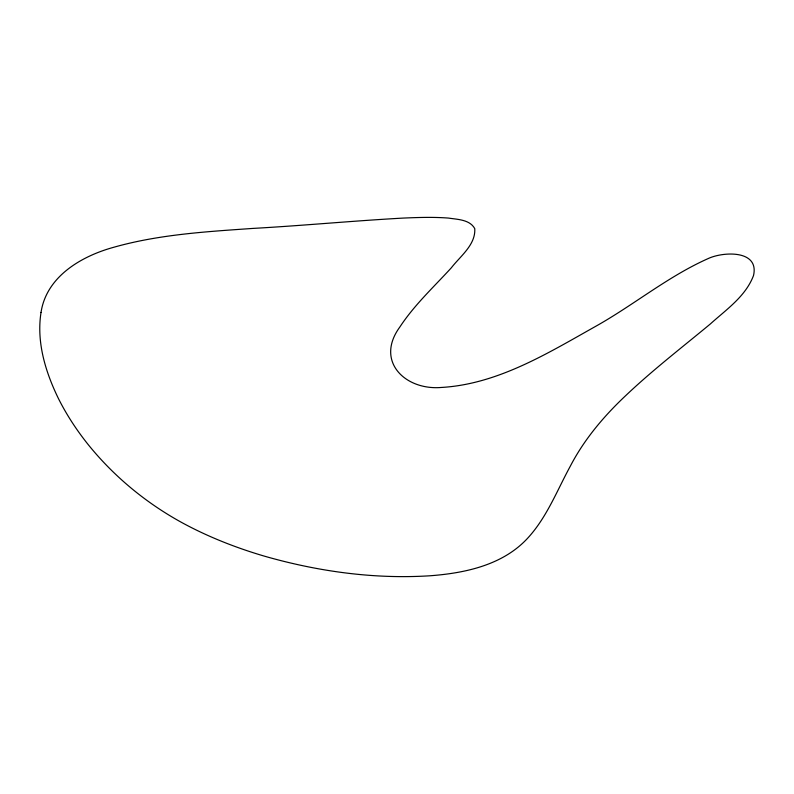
<?xml version="1.0" encoding="UTF-8"?>
<svg xmlns="http://www.w3.org/2000/svg" width="794" height="794" viewBox="0 0 794 794"><rect width="100%" height="100%" fill="white"/><g stroke="black" fill="none" stroke-linecap="round" stroke-linejoin="round"><path stroke-width="1.19" d="M41.02 312.469C36.335 342.145 45.496 371.999 58.399 398.479A563.76 325.48 0 0 0 88.065 444.432C113.979 476.589 146.414 503.277 182.65 523.008A354.114 204.445 0 0 0 264.968 556.316C318.325 571.531 374.173 579.273 429.663 575.799C464.45 573.228 501.987 565.397 526.898 539.017C546.55 518.145 556.822 490.9 570.35 466.108C584.334 439.181 604.155 415.828 626.188 395.164C652.876 369.895 682.016 347.435 710.283 324.012C726.212 309.61 745.735 296.361 753.536 275.478C759.421 249.673 723.006 251.579 708.208 258.556C667.794 276.491 633.423 305.313 594.914 326.761C547.126 353.608 497.431 384.236 441.325 387.462C405.079 390.509 374.808 361.151 399.868 326.979C414.279 305.025 433.693 287.081 451.329 267.806C460.322 256.134 475.795 244.8 474.762 228.622C469.75 219.472 457.523 219.491 448.441 218.072C433.395 216.931 418.289 217.427 403.233 218.082C353.181 220.831 303.268 225.605 253.217 228.394C206.41 231.669 159.038 234.419 113.681 247.291C81.474 256.144 46.439 276.431 41.02 312.469"/></g></svg>
